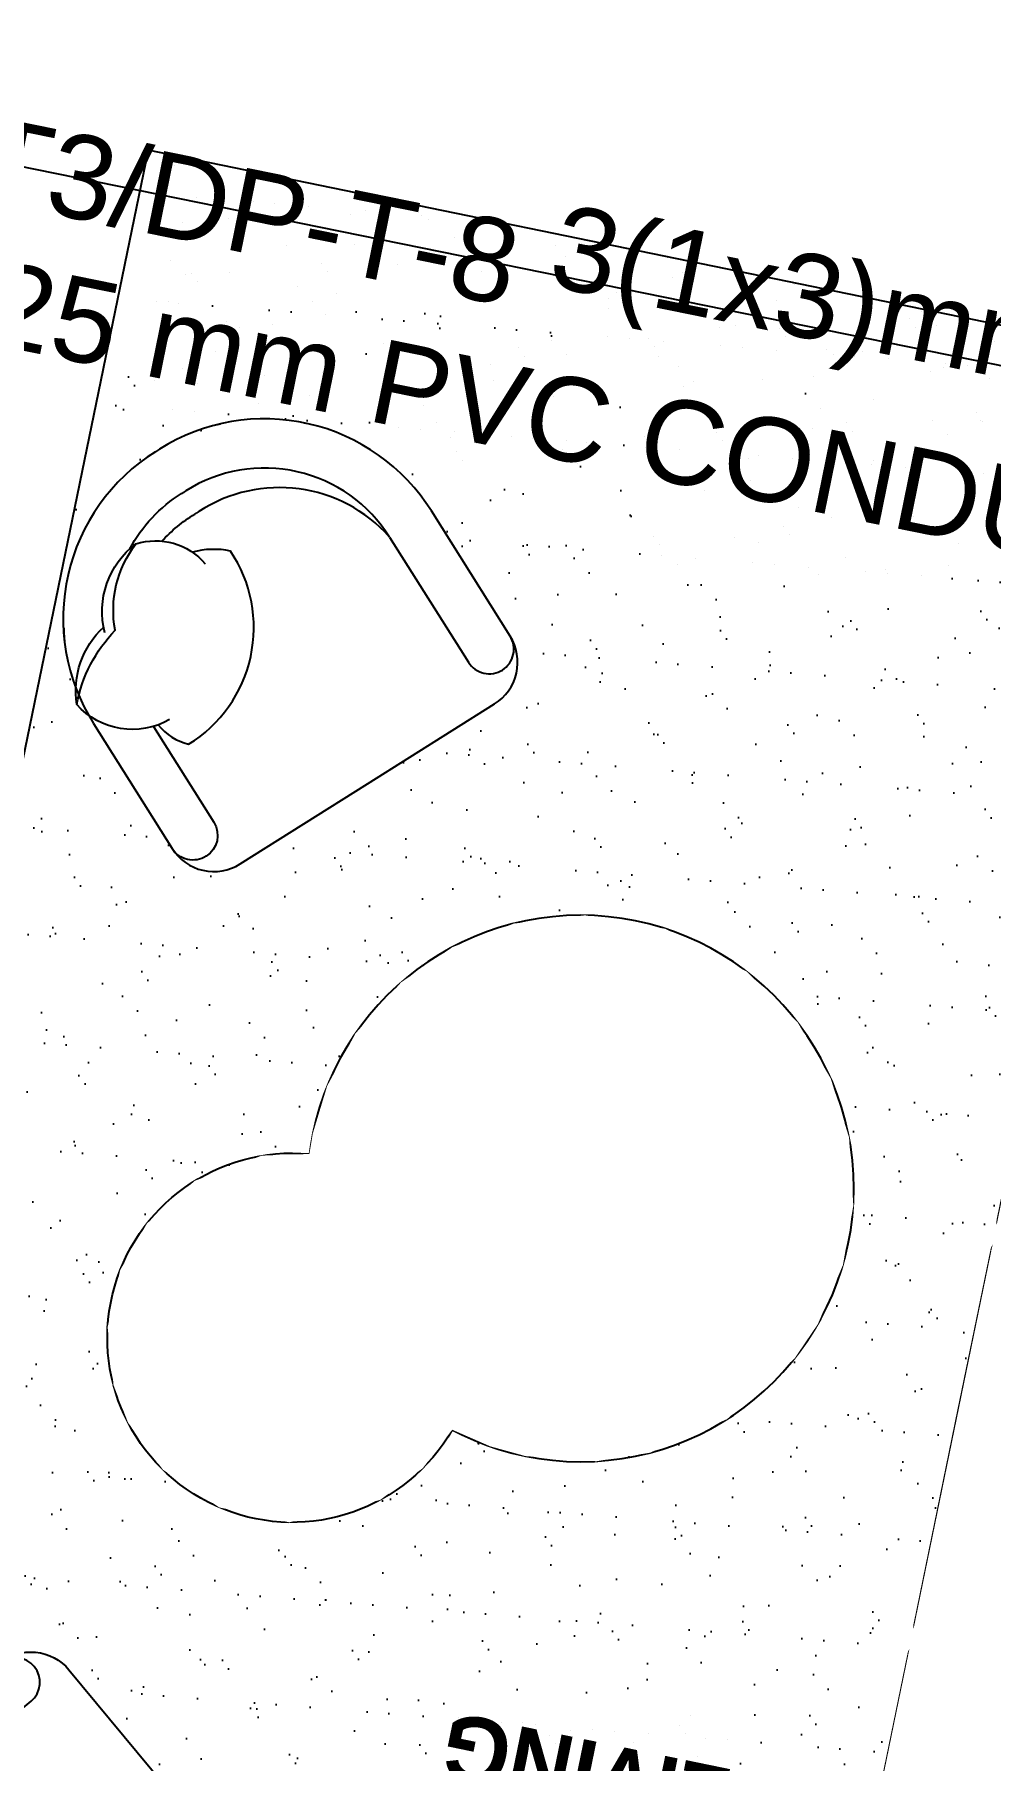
# Model space of a CAD drawing. Extents: x -678889171 to 586587, y -792238163 to 335485.
# Drawn here: x 62708 to 64456, y 23540 to 26698 of the extents above; entities that cross this region are included whole.
import ezdxf
from ezdxf import colors
from ezdxf.entities.mleader import LeaderData, LeaderLine
from ezdxf.math import Vec2, Vec3

# ---------------------------------------------------------------- set-up
doc = ezdxf.new("R2010")
doc.units = 0
doc.header["$MEASUREMENT"] = 0
doc.set_wipeout_variables(frame=1)
doc.layers.get('0').update_dxf_attribs({"color": 8})
for name, color, linetype in [('9TH-FURN$0$XR-A-TYP-7-8-9-10$0$I-WIPEOUT', 252, 'Continuous'), ('9TH-FURN$0$XR-A-TYP-7-8-9-10$0$TYPICAL TYPES$0$I-FURN-CHAR', 252, 'Continuous'), ('9TH-FURN$0$XR-A-TYP-7-8-9-10$0$TYPICAL TYPES$0$I-WIPEOUT', 252, 'Continuous'), ('9TH-FURN$0$XR-A-TYP-7-8-9-10$0$TYPICAL TYPES$0$XREF_1BR$0$I-FURN', 252, 'Continuous'), ('9TH-FURN$0$XR-A-TYP-7-8-9-10$0$TYPICAL TYPES$0$XREF_1BR$0$I-FURN-FLOR', 252, 'Continuous'), ('9TH-FURN$0$XR-A-TYP-7-8-9-10$0$TYPICAL TYPES$0$XREF_1BR$0$I-FURN-IDEN', 252, 'Continuous'), ('9TH-FURN$0$XR-A-TYP-7-8-9-10$0$TYPICAL TYPES$0$XREF_1BR$0$I-FURN-PATT', 252, 'Continuous'), ('9TH-FURN$0$XR-A-TYP-7-8-9-10$0$TYPICAL TYPES$0$XREF_1BR$0$I-WALL', 252, 'Continuous'), ('9TH-FURN$0$XR-A-TYP-7-8-9-10$0$TYPICAL TYPES$0$XREF_1BR$0$I-WIPEOUT', 252, 'Continuous'), ('9TH-FURN$0$XR-A-TYP-7-8-9-10$0$XREF_1BR$0$I-FURN-CHAR', 252, 'Continuous'), ('E-TEXT', 3, 'Continuous')]:
    doc.layers.add(name, color=color, linetype=linetype)
doc.styles.add('9TH-FURN$0$XR-A-TYP-7-8-9-10$0$TYPICAL TYPES$0$XREF_1BR$0$XREF-1BA$0$XREF-2BB$0$KZT', font='')
doc.styles.get("Standard").update_dxf_attribs({"font": 'arial.ttf'})
doc.styles.get('9TH-FURN$0$XR-A-TYP-7-8-9-10$0$TYPICAL TYPES$0$XREF_1BR$0$XREF-1BA$0$XREF-2BB$0$KZT').set_extended_font_data('AvantGarde LT Medium', bold=True)

# ---------------------------------------------------------------- blocks, each defined once
blk = doc.blocks.new('9TH-FURN$0$XR-A-TYP-7-8-9-10$0$TYPICAL TYPES$0$XREF_1BR$0$STRYSDFYR')
blk.add_circle((11084.99569572957, 4500.76610619828), 500)
for start, end in [(18.26873032302539, 263.7713791123558), (263.7713791123558, 18.26873032302539)]:
    blk.add_arc((10623.09121768173, 4874.541357828885), 337.8559179949747, start, end)
blk.add_wipeout([(10943.918082617318, 4980.450488973612), (10905.472245496998, 5060.034151366052), (10840.748312109872, 5132.944164642837), (10686.277639047128, 5206.436066251996), (10555.485447993853, 5205.564138357864), (10440.66658081825, 5158.914129362049), (10360.453450242567, 5087.069060585015), (10320.959569465977, 5025.746809022476), (10288.829381330139, 4923.690580438065), (10290.248125086802, 4816.557765011011), (10321.01640199931, 4723.222399814175), (10391.11045219686, 4628.916550919487), (10501.793117127458, 4559.210750170587), (10586.435219174944, 4538.6798400902535), (10584.995695729564, 4500.76610619828), (10593.296577673673, 4410.035861499724), (10624.74013392123, 4305.407927909034), (10687.773969147385, 4197.0970430208245), (10766.696777682886, 4115.168130619681), (10867.700780466794, 4050.451860586457), (10992.200239982467, 4009.4525572372436), (11141.425156406545, 4003.96059498921), (11302.610007835952, 4050.6061222298417), (11413.470219497221, 4123.798617897751), (11492.674163328033, 4211.286802868034), (11547.341782792057, 4310.408296329598), (11580.101901106169, 4430.98182861673), (11583.36073914875, 4541.167634607409), (11560.214974842638, 4656.222327557383), (11530.917396983254, 4726.938244957711), (11432.49637973604, 4860.270312870513), (11306.692080426481, 4948.9298184869), (11213.643241583777, 4983.9325464087815), (11084.995695729562, 5000.76610619828), (11018.143169019657, 4996.276691022158)]).dxf.layer = '9TH-FURN$0$XR-A-TYP-7-8-9-10$0$TYPICAL TYPES$0$XREF_1BR$0$I-WIPEOUT'
blk = doc.blocks.new('9TH-FURN$0$XR-A-TYP-7-8-9-10$0$TYPICAL TYPES$0$XREF_1BR$0$A$Ce4efe8a3')
at = {"layer": '9TH-FURN$0$XR-A-TYP-7-8-9-10$0$TYPICAL TYPES$0$I-FURN-CHAR'}
for points in [[(-37.75034457733818, -167.9369026233926, -0.30666349490175), (0, 0, -0.3063299663357472), (129.914462509736, -21.66788532324426, 0.8728471598091934)], [(78.34086024248609, -324.2009538648135, 0.1655406298837506), (137.3495956606948, -353.2502220976776, 0.4259891687143785), (173.4696568748132, 6.608258385466797, 0.1215233233290522), (104.3075778612274, -3.189827639377654, -7.115464291357926)], [(-74.07116633191981, -304.223943353034, -0.1477298758543702), (-19.68341497005167, -161.3745862754358, -0.2133427585932454), (0, 0, -0.1786618101816585)], [(97.79236874793241, -312.139255385845, -0.3567723648219203), (-74.07116633191981, -304.223943353034, -0.2495420503229877), (-41.27494816308536, -157.9580511446084, 9.616880347716284)]]:
    blk.add_lwpolyline(points, format="xyb", dxfattribs=at)
blk = doc.blocks.new('9TH-FURN$0$XR-A-TYP-7-8-9-10$0$TYPICAL TYPES$0$XREF_1BR$0$A$Cad90f736')
for points in [[(-29.24686820618808, 1696.3627830685), (-29.24686820618808, 2478.496761627815, 0.3807259987300801), (-425.5624431698816, 2935.133300335612), (-782.3573538332712, 2935.133300335612, 0.460441393951142), (-881.809754400223, 2850.032494470477), (-881.809754400223, 2151.020845176943, 0.414213562373095), (-852.816557639977, 2122.027648416697)], [(-603.9598985015764, 2935.133300335612), (-603.9598985015764, 2846.629789300234), (-431.563106552896, 2846.629789300234, -0.1014798993725505), (-293.168644477592, 2796.829636358017, -0.1014798993725505)], [(-176.1937207476249, 2682.785287067415, -0.04578936318781442), (-145.2053666200508, 2623.485038807557)], [(-122.4792766738738, 2543.178558570241, -0.04396977365892449), (-117.7503792415664, 2479.092287235148), (-117.7503792415664, 2380.718803990097)], [(-342.2446575003063, 2122.027648416697), (-852.816557639977, 2122.027648416697, 0.414213562373095), (-881.809754400223, 2093.034451656451), (-881.809754400223, 1694.596712731931), (-881.809754400223, 1396.158973807411, 0.414213562373095), (-852.816557639977, 1367.165777047165), (-332.3730954517845, 1367.165777047165)], [(-852.816557639977, 1367.165777047165, 0.4142135623730949), (-881.809754400223, 1338.172580286919), (-881.809754400223, 639.1609309933847, 0.4604413939511219), (-782.3573538332766, 554.0601251282487), (-425.5624431698816, 554.0601251282496, 0.3807259987299126), (-29.24686820618444, 1010.696663835817), (-29.24686820618808, 1692.830642395362)], [(-123.3776832724911, 940.744516655671, 0.04762862721088304), (-117.7503792415664, 1010.101138228714)], [(-603.9598985015764, 554.0601251282496), (-603.9598985015764, 642.563636163628), (-431.563106552896, 642.563636163628, 0.0839980386593427), (-315.2767183692255, 679.9096864064422, 0.0839980386593427)]]:
    blk.add_lwpolyline(points, format="xyb")
for points in [[(-117.7503792415664, 2041.367162885304), (-117.7503792415664, 1696.3627830685)], [(-117.7503792415664, 1744.596712731931), (-29.24686820618808, 1744.596712731931)], [(-117.7503792415664, 1425.895682460702), (-117.7503792415664, 1692.830642395362)], [(-117.7503792415664, 1010.101138228714), (-117.7503792415664, 1086.544041355909)]]:
    blk.add_lwpolyline(points)
for p, rotation in [((-127.0704005627358, 2505.839146277813), 212.7189023907761), ((-99.61675814929549, 1096.719635940141), 189.7779764992148)]:
    blk.add_blockref('9TH-FURN$0$XR-A-TYP-7-8-9-10$0$TYPICAL TYPES$0$XREF_1BR$0$A$Ce4efe8a3', p, dxfattribs=dict(rotation=rotation))
at = {"xscale": -1}
for p, rotation in [((-99.61675814929549, 2370.543209405865), 350.2220235007852), ((-127.0704005627358, 961.423699068193), 327.2810976092239)]:
    blk.add_blockref('9TH-FURN$0$XR-A-TYP-7-8-9-10$0$TYPICAL TYPES$0$XREF_1BR$0$A$Ce4efe8a3', p, dxfattribs=dict(at, rotation=rotation))
blk.add_wipeout([(-851.6755209562036, 573.7145270864014), (-872.673185925353, 600.5538870025025), (-881.8097544002233, 639.1609309933849), (-881.8097544002233, 2850.0324944704766), (-867.9589001983463, 2896.8756048824307), (-835.3266360344828, 2921.649950689242), (-782.3573538332719, 2935.133300335612), (-425.5624431698816, 2935.133300335612), (-312.8807182249543, 2905.526477823742), (-235.92879192372925, 2865.3603126781754), (-189.28568220307187, 2830.5796454151673), (-140.47795455994884, 2782.2588525268825), (-95.7019317052256, 2721.0076558175183), (-56.102271180373236, 2638.333298646833), (-36.23468704773438, 2563.9076203755058), (-29.24686820618831, 2478.4967616278213), (-29.246868206184786, 1010.6966638358153), (-29.2468682061845, 949.0720216436318), (-52.85250726547258, 860.2008472449165), (-87.2442598070948, 782.6449602077016), (-124.30683154177103, 726.6586827436688), (-167.64012462331118, 668.1578091915835), (-234.26301749196898, 622.3791992087533), (-298.8039596134154, 589.0856554952263), (-361.2629263056573, 566.1963505038113), (-425.56244316988193, 554.0601251282496), (-806.2903882194639, 553.6814272309011), (-834.8639819704233, 562.4565218246014)]).dxf.layer = '9TH-FURN$0$XR-A-TYP-7-8-9-10$0$TYPICAL TYPES$0$I-WIPEOUT'
blk = doc.blocks.new('9TH-FURN$0$XR-A-TYP-7-8-9-10$0$XREF_1BR$0$armm19')
blk.add_wipeout([(-365.1639343240531, 360.65573764021974), (-365.1639343731804, 90.1639344487341), (-356.19978853826285, 50.97044760168649), (-337.78069706215246, 25.448255126708716), (-306.60058208403586, 5.719051320317249), (-274.99999997852143, 1.7404147456545616e-08), (275.000000084692, 1.7404147456545616e-08), (313.2685998066504, 8.524180947574052), (338.75552955069327, 26.408404971992013), (361.38586764809787, 64.33726303395957), (365.163934479351, 90.1639344487341), (364.7406489840139, 378.12403692747444), (372.53776966949204, 406.16412491491064), (357.86101876748006, 432.8661544610685), (327.49024319240493, 521.139876436405), (259.530314552801, 615.6778554355532), (155.1805070510124, 688.3299905879264), (4.508196769282157, 721.3114753414991), (-117.0788032540172, 703.2931840236615), (-259.5303144466302, 615.6778554355532), (-338.6372761339999, 496.4140499720721)]).dxf.layer = '9TH-FURN$0$XR-A-TYP-7-8-9-10$0$I-WIPEOUT'
for points in [[(0, 0), (-274.9999999785214, 1.74040906e-08, -0.4142135630271021), (-365.1639343731804, 90.16393444873393), (-365.1639343240531, 360.6557376402196, -0.4142135623801721), (-4.508196663111448, 721.3114753414992), (5.70435077e-08, 721.3114753417321), (4.508196769282222, 721.3114753414992, -0.4142135623801721), (365.1639344302238, 360.6557376402196), (365.1639344793512, 90.16393444873393, -0.4142135630271021), (275.0000000846922, 1.74040906e-08), (1.061707735e-07, 0)], [(-274.9999999724096, 360.6557376463317, -0.4142135623801858), (-4.508196659153327, 631.147540989914), (5.30853868e-08, 631.1475409901467)], [(138.7755517296609, 595.4707564641137, 0.1305914894705199), (4.508196765324098, 631.147540989914), (5.30853868e-08, 631.1475409901467)], [(-274.9999999724096, 360.6557376647252, -0.3727189106391239), (-4.508196657174267, 586.0655737802736), (5.50644472e-08, 586.0655737805063)], [(81.37039591145002, 576.3515302469602, 0.0723842363616105), (4.508196767303161, 586.0655737802736), (5.50644472e-08, 586.0655737805063)], [(258.9790973754134, 489.8169043700908, 0.30666349490175), (124.5158451599418, 597.2763180204784, 0.3063299663357472), (36.67471830820432, 499.1376342255971, -0.8728471598091934)], [(372.5377696694923, 406.1641249149106, 0.1477298758543702), (240.77610019024, 483.6420493303448, 0.2133427585932454), (124.5158451599418, 597.2763180204784, 0.1786618101816585)], [(266.0817025311408, 295.278541708889, -0.1655406298837506), (238.1925657372339, 235.7127219007816, -0.4259891687143785), (-14.99651077197632, 493.9724290448938, -0.1215233233290522), (45.10572082310682, 529.569021866715, 7.115464291357926)], [(243.3596761792433, 292.5298562414828, 0.3567723648219203), (372.5377696694923, 406.1641249149106, 0.2495420503229877), (255.4905625000829, 499.8084223576589, -9.616880347716284)], [(-274.9999999355641, 360.6602015659446), (-274.9999999539578, 90.16393444256391, -0.4142135623730951), (-320.081967166625, 45.08196723600849), (-320.081967166625, 45.08196723600849, -0.4142135623730951), (-365.1639343731804, 90.16393444873393)], [(275.0000000460423, 297.4464910600218), (275.0000000601285, 90.16393444256391, 0.4142135623730951), (320.081967272854, 45.08196723600849), (320.081967272854, 45.08196723600849, 0.4142135623730951), (365.1639344793512, 90.16393444873393)]]:
    blk.add_lwpolyline(points, format="xyb")

msp = doc.modelspace()

# ---------------------------------------------------------------- hatches: boundary and pattern name
at = {"layer": '9TH-FURN$0$XR-A-TYP-7-8-9-10$0$TYPICAL TYPES$0$XREF_1BR$0$I-FURN-PATT'}
h = msp.add_hatch(dxfattribs=at)
h.set_pattern_fill('AR-SAND', color=256, scale=3, angle=-11.99636330013672)
h.set_pattern_definition([(25.50363669986328, (-22562.01741129484, -168181.7911240314), (25.82204076804285, 144.6151500725064), [0, -115.8239999999999, 0, -129.5399999999997, 0, -123.8249999999999]), (355.5036366998633, (-22562.01741129484, -168181.7911240314), (176.6093598674948, 182.3210921070674), [0, -62.48400000000002, 0, -104.394, 0, -40.005]), (315.5036366998631, (-22653.69651000582, -168162.3102119497), (232.2049332930302, -48.90049620995095), [0, -38.09999999999994, 0, -137.1599999999998, 0, -179.0699999999998]), (305.5036366998633, (-22653.69651000582, -168162.3102119497), (237.9650276052996, 17.80674512674943), [0, -19.05, 0, -89.916, 0, -102.87])])
h.paths.add_polyline_path([(64873.42218492035, 22110.83189359315), (65656.26580951607, 25918.97187968098), (62915.73464377451, 26486.62703006824), (62130.77399392056, 22674.64117021565)])

# ---------------------------------------------------------------- linework, layer by layer
at = {"layer": '9TH-FURN$0$XR-A-TYP-7-8-9-10$0$TYPICAL TYPES$0$XREF_1BR$0$I-FURN-FLOR'}
msp.add_lwpolyline([(64873.42218492035, 22110.83189359315), (65658.38283477431, 25922.81775344587), (62915.73464377451, 26486.62703006824), (62130.77399392056, 22674.64117021565)], close=True, dxfattribs=at)

# ---------------------------------------------------------------- texts
at = {"layer": '9TH-FURN$0$XR-A-TYP-7-8-9-10$0$TYPICAL TYPES$0$XREF_1BR$0$I-FURN-IDEN', "insert": (63466.81468067627, 23630.90376513496), "char_height": 120, "width": 2182.461664295139, "attachment_point": 9, "rotation": 168.38347392858572, "style": '9TH-FURN$0$XR-A-TYP-7-8-9-10$0$TYPICAL TYPES$0$XREF_1BR$0$XREF-1BA$0$XREF-2BB$0$KZT'}
msp.add_mtext('LIVING', dxfattribs=at)

# ---------------------------------------------------------------- next in the draw order: block references
at = {"layer": '9TH-FURN$0$XR-A-TYP-7-8-9-10$0$TYPICAL TYPES$0$XREF_1BR$0$I-FURN', "xscale": -1, "rotation": 168.3834739285859}
msp.add_blockref('9TH-FURN$0$XR-A-TYP-7-8-9-10$0$TYPICAL TYPES$0$XREF_1BR$0$STRYSDFYR', (53754.68748766868, 31227.00957117991), dxfattribs=at)

# ---------------------------------------------------------------- next in the draw order: block references
at = {"layer": '9TH-FURN$0$XR-A-TYP-7-8-9-10$0$TYPICAL TYPES$0$XREF_1BR$0$I-WALL', "xscale": -1, "rotation": 168.3834739285859}
msp.add_blockref('9TH-FURN$0$XR-A-TYP-7-8-9-10$0$TYPICAL TYPES$0$XREF_1BR$0$A$Cad90f736', (65602.98806948849, 25663.54190411884), dxfattribs=at)
at = {"layer": '9TH-FURN$0$XR-A-TYP-7-8-9-10$0$XREF_1BR$0$I-FURN-CHAR', "xscale": -1, "rotation": 32.16565248899884}
msp.add_blockref('9TH-FURN$0$XR-A-TYP-7-8-9-10$0$XREF_1BR$0$armm19', (63316.40951964556, 25326.67154833387), dxfattribs=at)
at = {"layer": '9TH-FURN$0$XR-A-TYP-7-8-9-10$0$XREF_1BR$0$I-FURN-CHAR', "rotation": 129.6832498170763}
msp.add_blockref('9TH-FURN$0$XR-A-TYP-7-8-9-10$0$XREF_1BR$0$armm19', (62946.167528716, 23493.80336593754), dxfattribs=at)

# ---------------------------------------------------------------- next in the draw order: leaders
at = {"layer": 'E-TEXT', "color": 30}
ml = msp.add_multileader_mtext('Standard', dxfattribs=at)
ml.set_content('\\C30;CT3/DP-T-8 {\\A1;3(1x3)mm\\H0.7x;\\S2^ ;\\H1.42857x; \\P∅ 25 mm PVC CONDUIT}', color=3)
ml.set_leader_properties(color=30)
ml.build(insert=Vec2(0, 0))
ml.multileader.update_dxf_attribs({"text_right_attachment_type": 6, "dogleg_length": 0.2763936738358556, "arrow_head_size": 153.5520410199195, "scale": 2})
ctx = ml.context
ctx.base_point, ctx.scale, ctx.char_height, ctx.arrow_head_size, ctx.landing_gap_size, ctx.plane_origin, ctx.plane_x_axis, ctx.plane_y_axis = Vec3(62473.78518932882, 26605.96368431371, -3.746395253510426e-06), 2, 153.5520410199195, 153.5520410199195, 3.071040820398391, Vec3(61797.19940430773, 37407.22757077897, 4.561070665106695e-05), Vec3(0.9799151539646329, -0.1994148716381752, 1.067544118916412e-11), Vec3(0.1994148716381752, 0.9799151539646329, 4.726316308033554e-09)
ctx.right_attachment = 6
notes = []
notes.append((ctx, [(1, (1, 1, 0), (64817.64347365499, 26022.44713874999, -4.214044787308116e-06), (-0.9799151539646329, 0.1994148716381751, -1.067544118916404e-11), 0.5527873476717117, [(1, [(65061.039241349, 27175.54939344473, 1.355911642578522e-06)], 0, [])])]))
ctx.mtext.insert, ctx.mtext.text_direction, ctx.mtext.rotation, ctx.mtext.width, ctx.mtext.defined_height, ctx.mtext.flow_direction, ctx.mtext.extrusion = Vec3(62492.72099932372, 26683.61309039356, -3.368890907240142e-06), Vec3(0.9799151539646329, -0.1994148716381752, 1.067544118916329e-11), 6.082424544163219, 2517.586958115766, 582.9320752441894, 5, Vec3(-9.529587864844292e-10, -4.629260130937769e-09, 1)
ml = msp.add_multileader_mtext('Standard', dxfattribs=at)
ml.set_content('\\C30;CT3/DP-T-8 {\\A1;3(1x3)mm\\H0.7x;\\S2^ ;\\H1.42857x; \\P∅ 25 mm PVC CONDUIT}', color=3)
ml.set_leader_properties(color=30)
ml.build(insert=Vec2(0, 0))
ml.multileader.update_dxf_attribs({"text_right_attachment_type": 6, "dogleg_length": 0.2763936738358556, "arrow_head_size": 153.5520410199195, "scale": 2})
ctx = ml.context
ctx.base_point, ctx.scale, ctx.char_height, ctx.arrow_head_size, ctx.landing_gap_size, ctx.plane_origin, ctx.plane_x_axis, ctx.plane_y_axis = Vec3(58678.18105599302, 26568.6928274476, 6.66595480473732e-05), 2, 153.5520410199195, 153.5520410199195, 3.071040820398391, Vec3(57580.59382324663, 35585.81033104933, 9.824719657879413e-05), Vec3(0.9809190398039153, -0.1944166591374436, 3.477911888746863e-09), Vec3(0.1944166591374436, 0.9809190398039153, 4.799668914001102e-09)
ctx.right_attachment = 6
notes.append((ctx, [(1, (1, 1, 0), (61024.98365746274, 25997.13288685874, 7.455118203361058e-05), (-0.9809190398039153, 0.1944166591374436, -3.477911888746862e-09), 0.5527873476717118, [(1, [(60777.98471304539, 24823.89161328938, 6.874763125943993e-05)], 0, [])])]))
ctx.mtext.insert, ctx.mtext.text_direction, ctx.mtext.rotation, ctx.mtext.width, ctx.mtext.defined_height, ctx.mtext.flow_direction, ctx.mtext.extrusion = Vec3(58696.7207621634, 26646.4377595, 6.705355879106886e-05), Vec3(0.9809190398039153, -0.1944166591374436, 3.477911888746862e-09), 6.087522580184141, 2517.586958115766, 582.9320752441895, 5, Vec3(-4.344685585658116e-09, -4.031922612314029e-09, 1)
for ctx, leaders in notes:
    for number, flags, end, landing, length, lines in leaders:
        leader = LeaderData()
        leader.index, (leader.has_last_leader_line, leader.has_dogleg_vector, leader.attachment_direction) = number, flags
        leader.last_leader_point, leader.dogleg_vector, leader.dogleg_length = Vec3(end), Vec3(landing), length
        for number, points, colour, breaks in lines:
            line = LeaderLine()
            line.index, line.vertices, line.color, line.breaks = number, Vec3.list(points), colors.encode_raw_color(colour), breaks
            leader.lines.append(line)
        ctx.leaders.append(leader)

doc.saveas('drawing.dxf')
